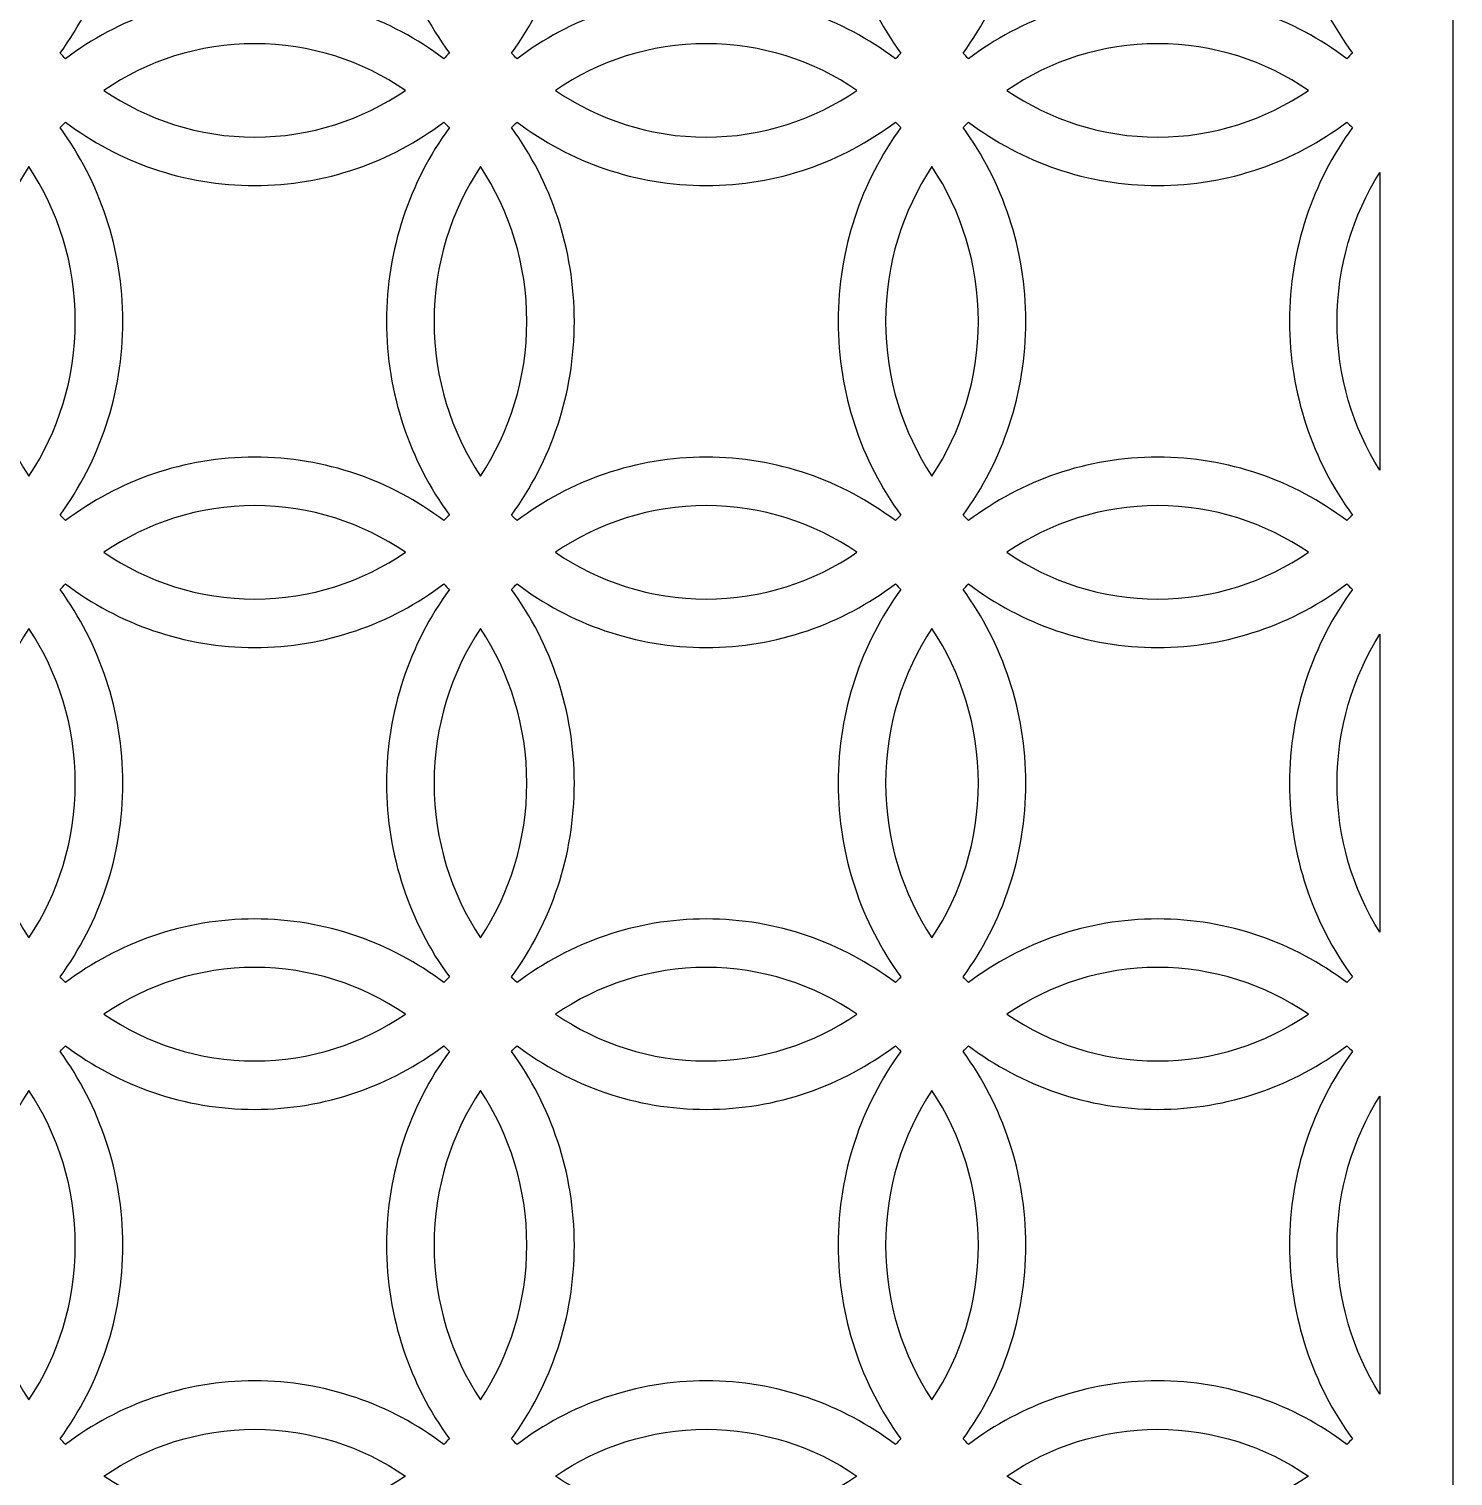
# Model space of a CAD drawing. Header units: centimetres. Extents: x -10 to -5.3, y -9 to -0.65.
# Drawn here: x -7.328 to -5.299, y -4.823 to -2.761 of the extents above; entities that cross this region are included whole.
import ezdxf

# ---------------------------------------------------------------- set-up
doc = ezdxf.new("R2010")
doc.units = ezdxf.units.CM
doc.header["$MEASUREMENT"] = 0
doc.layers.add('layer 1', color=7, linetype='Continuous')

msp = doc.modelspace()

# ---------------------------------------------------------------- linework, layer by layer
at = {"layer": 'layer 1', "color": 250}
for points, knots in [([(-9.99841, -0.64624), (-9.99841, -0.64624), (-5.2993, -0.64624), (-5.2993, -0.64624), (-5.2993, -0.64624), (-5.2993, -0.64624), (-5.2993, -9.00021), (-5.2993, -9.00021), (-5.2993, -9.00021), (-5.2993, -9.00021), (-9.99841, -9.00021), (-9.99841, -9.00021), (-9.99841, -9.00021), (-9.99841, -9.00021), (-9.99841, -0.64624), (-9.99841, -0.64624)], [0, 0, 0, 0, 0.2, 0.2, 0.2, 0.2, 0.4, 0.4, 0.4, 0.4, 0.6, 0.6, 0.6, 0.6, 1, 1, 1, 1]), ([(-7.0065, -2.71294), (-6.9058, -2.71294), (-6.81257, -2.74661), (-6.73702, -2.80346), (-6.73702, -2.80346), (-6.73439, -2.80085), (-6.73178, -2.79821), (-6.72921, -2.79553), (-6.72921, -2.79553), (-6.78537, -2.71827), (-6.81864, -2.62276), (-6.81864, -2.51956), (-6.81864, -2.51956), (-6.81864, -2.41636), (-6.78537, -2.32085), (-6.72922, -2.24359), (-6.72922, -2.24359), (-6.73178, -2.24091), (-6.73437, -2.23827), (-6.737, -2.23566), (-6.737, -2.23566), (-6.81255, -2.29251), (-6.90579, -2.32617), (-7.0065, -2.32617), (-7.0065, -2.32617), (-7.10721, -2.32617), (-7.20046, -2.29251), (-7.27601, -2.23566), (-7.27601, -2.23566), (-7.27864, -2.23827), (-7.28123, -2.24091), (-7.28379, -2.24358), (-7.28379, -2.24358), (-7.22764, -2.32084), (-7.19436, -2.41636), (-7.19436, -2.51956), (-7.19436, -2.51956), (-7.19436, -2.62276), (-7.22765, -2.71827), (-7.2838, -2.79553), (-7.2838, -2.79553), (-7.28123, -2.79821), (-7.27862, -2.80085), (-7.27599, -2.80346), (-7.27599, -2.80346), (-7.20044, -2.74661), (-7.10721, -2.71294), (-7.0065, -2.71294)], [0, 0, 0, 0, 0.0769231, 0.0769231, 0.0769231, 0.0769231, 0.1538462, 0.1538462, 0.1538462, 0.1538462, 0.2307692, 0.2307692, 0.2307692, 0.2307692, 0.3076923, 0.3076923, 0.3076923, 0.3076923, 0.3846154, 0.3846154, 0.3846154, 0.3846154, 0.4615385, 0.4615385, 0.4615385, 0.4615385, 0.5384615, 0.5384615, 0.5384615, 0.5384615, 0.6153846, 0.6153846, 0.6153846, 0.6153846, 0.6923077, 0.6923077, 0.6923077, 0.6923077, 0.7692308, 0.7692308, 0.7692308, 0.7692308, 0.8461538, 0.8461538, 0.8461538, 0.8461538, 1, 1, 1, 1]), ([(-6.36328, -2.71294), (-6.26257, -2.71294), (-6.16934, -2.74661), (-6.0938, -2.80346), (-6.0938, -2.80346), (-6.09116, -2.80085), (-6.08855, -2.79821), (-6.08599, -2.79553), (-6.08599, -2.79553), (-6.14214, -2.71827), (-6.17542, -2.62276), (-6.17542, -2.51956), (-6.17542, -2.51956), (-6.17542, -2.41636), (-6.14214, -2.32085), (-6.08599, -2.24359), (-6.08599, -2.24359), (-6.08855, -2.24091), (-6.09114, -2.23827), (-6.09378, -2.23566), (-6.09378, -2.23566), (-6.16932, -2.29251), (-6.26257, -2.32617), (-6.36328, -2.32617), (-6.36328, -2.32617), (-6.46399, -2.32617), (-6.55724, -2.29251), (-6.63278, -2.23566), (-6.63278, -2.23566), (-6.63541, -2.23827), (-6.63801, -2.24091), (-6.64057, -2.24358), (-6.64057, -2.24358), (-6.58442, -2.32084), (-6.55114, -2.41636), (-6.55114, -2.51956), (-6.55114, -2.51956), (-6.55114, -2.62276), (-6.58442, -2.71827), (-6.64057, -2.79553), (-6.64057, -2.79553), (-6.638, -2.79821), (-6.6354, -2.80085), (-6.63276, -2.80346), (-6.63276, -2.80346), (-6.55722, -2.74661), (-6.46398, -2.71294), (-6.36328, -2.71294)], [0, 0, 0, 0, 0.0769231, 0.0769231, 0.0769231, 0.0769231, 0.1538462, 0.1538462, 0.1538462, 0.1538462, 0.2307692, 0.2307692, 0.2307692, 0.2307692, 0.3076923, 0.3076923, 0.3076923, 0.3076923, 0.3846154, 0.3846154, 0.3846154, 0.3846154, 0.4615385, 0.4615385, 0.4615385, 0.4615385, 0.5384615, 0.5384615, 0.5384615, 0.5384615, 0.6153846, 0.6153846, 0.6153846, 0.6153846, 0.6923077, 0.6923077, 0.6923077, 0.6923077, 0.7692308, 0.7692308, 0.7692308, 0.7692308, 0.8461538, 0.8461538, 0.8461538, 0.8461538, 1, 1, 1, 1]), ([(-5.72005, -2.71294), (-5.61935, -2.71294), (-5.52611, -2.74661), (-5.45057, -2.80346), (-5.45057, -2.80346), (-5.44793, -2.80085), (-5.44533, -2.79821), (-5.44276, -2.79553), (-5.44276, -2.79553), (-5.49891, -2.71827), (-5.53219, -2.62276), (-5.53219, -2.51956), (-5.53219, -2.51956), (-5.53219, -2.41636), (-5.49891, -2.32085), (-5.44276, -2.24359), (-5.44276, -2.24359), (-5.44533, -2.24091), (-5.44792, -2.23827), (-5.45055, -2.23566), (-5.45055, -2.23566), (-5.5261, -2.29251), (-5.61934, -2.32617), (-5.72005, -2.32617), (-5.72005, -2.32617), (-5.82076, -2.32617), (-5.91401, -2.29251), (-5.98955, -2.23566), (-5.98955, -2.23566), (-5.99219, -2.23827), (-5.99478, -2.24091), (-5.99734, -2.24358), (-5.99734, -2.24358), (-5.94119, -2.32084), (-5.90791, -2.41636), (-5.90791, -2.51956), (-5.90791, -2.51956), (-5.90791, -2.62276), (-5.94119, -2.71827), (-5.99734, -2.79553), (-5.99734, -2.79553), (-5.99478, -2.79821), (-5.99217, -2.80085), (-5.98953, -2.80346), (-5.98953, -2.80346), (-5.91399, -2.74661), (-5.82076, -2.71294), (-5.72005, -2.71294)], [0, 0, 0, 0, 0.0769231, 0.0769231, 0.0769231, 0.0769231, 0.1538462, 0.1538462, 0.1538462, 0.1538462, 0.2307692, 0.2307692, 0.2307692, 0.2307692, 0.3076923, 0.3076923, 0.3076923, 0.3076923, 0.3846154, 0.3846154, 0.3846154, 0.3846154, 0.4615385, 0.4615385, 0.4615385, 0.4615385, 0.5384615, 0.5384615, 0.5384615, 0.5384615, 0.6153846, 0.6153846, 0.6153846, 0.6153846, 0.6923077, 0.6923077, 0.6923077, 0.6923077, 0.7692308, 0.7692308, 0.7692308, 0.7692308, 0.8461538, 0.8461538, 0.8461538, 0.8461538, 1, 1, 1, 1]), ([(-7.0065, -2.782), (-6.92716, -2.782), (-6.85326, -2.80654), (-6.79171, -2.84856), (-6.79171, -2.84856), (-6.85326, -2.89059), (-6.92716, -2.91514), (-7.0065, -2.91514), (-7.0065, -2.91514), (-7.08585, -2.91514), (-7.15975, -2.89059), (-7.2213, -2.84856), (-7.2213, -2.84856), (-7.15975, -2.80654), (-7.08585, -2.782), (-7.0065, -2.782)], [0, 0, 0, 0, 0.2, 0.2, 0.2, 0.2, 0.4, 0.4, 0.4, 0.4, 0.6, 0.6, 0.6, 0.6, 1, 1, 1, 1]), ([(-6.36328, -2.782), (-6.28394, -2.782), (-6.21004, -2.80654), (-6.14849, -2.84856), (-6.14849, -2.84856), (-6.21004, -2.89059), (-6.28393, -2.91514), (-6.36328, -2.91514), (-6.36328, -2.91514), (-6.44262, -2.91514), (-6.51652, -2.89059), (-6.57807, -2.84856), (-6.57807, -2.84856), (-6.51652, -2.80654), (-6.44262, -2.782), (-6.36328, -2.782)], [0, 0, 0, 0, 0.2, 0.2, 0.2, 0.2, 0.4, 0.4, 0.4, 0.4, 0.6, 0.6, 0.6, 0.6, 1, 1, 1, 1]), ([(-5.72005, -2.782), (-5.64071, -2.782), (-5.56681, -2.80654), (-5.50526, -2.84856), (-5.50526, -2.84856), (-5.56681, -2.89059), (-5.64071, -2.91514), (-5.72005, -2.91514), (-5.72005, -2.91514), (-5.7994, -2.91514), (-5.8733, -2.89059), (-5.93485, -2.84856), (-5.93485, -2.84856), (-5.87329, -2.80654), (-5.7994, -2.782), (-5.72005, -2.782)], [0, 0, 0, 0, 0.2, 0.2, 0.2, 0.2, 0.4, 0.4, 0.4, 0.4, 0.6, 0.6, 0.6, 0.6, 1, 1, 1, 1]), ([(-7.0065, -3.37096), (-6.9058, -3.37096), (-6.81257, -3.40463), (-6.73702, -3.46148), (-6.73702, -3.46148), (-6.73439, -3.45887), (-6.73178, -3.45623), (-6.72921, -3.45355), (-6.72921, -3.45355), (-6.78537, -3.37629), (-6.81864, -3.28078), (-6.81864, -3.17758), (-6.81864, -3.17758), (-6.81864, -3.07438), (-6.78537, -2.97886), (-6.72922, -2.90161), (-6.72922, -2.90161), (-6.73178, -2.89893), (-6.73437, -2.89628), (-6.737, -2.89368), (-6.737, -2.89368), (-6.81255, -2.95053), (-6.90579, -2.98419), (-7.0065, -2.98419), (-7.0065, -2.98419), (-7.10721, -2.98419), (-7.20046, -2.95053), (-7.27601, -2.89368), (-7.27601, -2.89368), (-7.27864, -2.89628), (-7.28123, -2.89893), (-7.28379, -2.9016), (-7.28379, -2.9016), (-7.22764, -2.97886), (-7.19436, -3.07438), (-7.19436, -3.17758), (-7.19436, -3.17758), (-7.19436, -3.28078), (-7.22765, -3.37629), (-7.2838, -3.45355), (-7.2838, -3.45355), (-7.28123, -3.45623), (-7.27862, -3.45887), (-7.27599, -3.46148), (-7.27599, -3.46148), (-7.20044, -3.40463), (-7.10721, -3.37096), (-7.0065, -3.37096)], [0, 0, 0, 0, 0.0769231, 0.0769231, 0.0769231, 0.0769231, 0.1538462, 0.1538462, 0.1538462, 0.1538462, 0.2307692, 0.2307692, 0.2307692, 0.2307692, 0.3076923, 0.3076923, 0.3076923, 0.3076923, 0.3846154, 0.3846154, 0.3846154, 0.3846154, 0.4615385, 0.4615385, 0.4615385, 0.4615385, 0.5384615, 0.5384615, 0.5384615, 0.5384615, 0.6153846, 0.6153846, 0.6153846, 0.6153846, 0.6923077, 0.6923077, 0.6923077, 0.6923077, 0.7692308, 0.7692308, 0.7692308, 0.7692308, 0.8461538, 0.8461538, 0.8461538, 0.8461538, 1, 1, 1, 1]), ([(-6.36328, -3.37096), (-6.26257, -3.37096), (-6.16934, -3.40463), (-6.0938, -3.46148), (-6.0938, -3.46148), (-6.09116, -3.45887), (-6.08855, -3.45623), (-6.08599, -3.45355), (-6.08599, -3.45355), (-6.14214, -3.37629), (-6.17542, -3.28078), (-6.17542, -3.17758), (-6.17542, -3.17758), (-6.17542, -3.07438), (-6.14214, -2.97886), (-6.08599, -2.90161), (-6.08599, -2.90161), (-6.08855, -2.89893), (-6.09114, -2.89628), (-6.09378, -2.89368), (-6.09378, -2.89368), (-6.16932, -2.95053), (-6.26257, -2.98419), (-6.36328, -2.98419), (-6.36328, -2.98419), (-6.46399, -2.98419), (-6.55724, -2.95053), (-6.63278, -2.89368), (-6.63278, -2.89368), (-6.63541, -2.89628), (-6.63801, -2.89893), (-6.64057, -2.9016), (-6.64057, -2.9016), (-6.58441, -2.97886), (-6.55114, -3.07438), (-6.55114, -3.17758), (-6.55114, -3.17758), (-6.55114, -3.28078), (-6.58442, -3.37629), (-6.64057, -3.45355), (-6.64057, -3.45355), (-6.638, -3.45623), (-6.6354, -3.45887), (-6.63276, -3.46148), (-6.63276, -3.46148), (-6.55722, -3.40463), (-6.46398, -3.37096), (-6.36328, -3.37096)], [0, 0, 0, 0, 0.0769231, 0.0769231, 0.0769231, 0.0769231, 0.1538462, 0.1538462, 0.1538462, 0.1538462, 0.2307692, 0.2307692, 0.2307692, 0.2307692, 0.3076923, 0.3076923, 0.3076923, 0.3076923, 0.3846154, 0.3846154, 0.3846154, 0.3846154, 0.4615385, 0.4615385, 0.4615385, 0.4615385, 0.5384615, 0.5384615, 0.5384615, 0.5384615, 0.6153846, 0.6153846, 0.6153846, 0.6153846, 0.6923077, 0.6923077, 0.6923077, 0.6923077, 0.7692308, 0.7692308, 0.7692308, 0.7692308, 0.8461538, 0.8461538, 0.8461538, 0.8461538, 1, 1, 1, 1]), ([(-5.72005, -3.37096), (-5.61935, -3.37096), (-5.52611, -3.40463), (-5.45057, -3.46148), (-5.45057, -3.46148), (-5.44793, -3.45887), (-5.44533, -3.45623), (-5.44276, -3.45355), (-5.44276, -3.45355), (-5.49891, -3.37629), (-5.53219, -3.28078), (-5.53219, -3.17758), (-5.53219, -3.17758), (-5.53219, -3.07438), (-5.49891, -2.97886), (-5.44276, -2.90161), (-5.44276, -2.90161), (-5.44533, -2.89893), (-5.44792, -2.89628), (-5.45055, -2.89368), (-5.45055, -2.89368), (-5.5261, -2.95053), (-5.61934, -2.98419), (-5.72005, -2.98419), (-5.72005, -2.98419), (-5.82076, -2.98419), (-5.91401, -2.95053), (-5.98955, -2.89368), (-5.98955, -2.89368), (-5.99219, -2.89628), (-5.99478, -2.89893), (-5.99734, -2.9016), (-5.99734, -2.9016), (-5.94119, -2.97886), (-5.90791, -3.07438), (-5.90791, -3.17758), (-5.90791, -3.17758), (-5.90791, -3.28078), (-5.94119, -3.37629), (-5.99734, -3.45355), (-5.99734, -3.45355), (-5.99478, -3.45623), (-5.99217, -3.45887), (-5.98953, -3.46148), (-5.98953, -3.46148), (-5.91399, -3.40463), (-5.82076, -3.37096), (-5.72005, -3.37096)], [0, 0, 0, 0, 0.0769231, 0.0769231, 0.0769231, 0.0769231, 0.1538462, 0.1538462, 0.1538462, 0.1538462, 0.2307692, 0.2307692, 0.2307692, 0.2307692, 0.3076923, 0.3076923, 0.3076923, 0.3076923, 0.3846154, 0.3846154, 0.3846154, 0.3846154, 0.4615385, 0.4615385, 0.4615385, 0.4615385, 0.5384615, 0.5384615, 0.5384615, 0.5384615, 0.6153846, 0.6153846, 0.6153846, 0.6153846, 0.6923077, 0.6923077, 0.6923077, 0.6923077, 0.7692308, 0.7692308, 0.7692308, 0.7692308, 0.8461538, 0.8461538, 0.8461538, 0.8461538, 1, 1, 1, 1]), ([(-7.32812, -3.39804), (-7.36982, -3.33498), (-7.39419, -3.25909), (-7.39419, -3.17758), (-7.39419, -3.17758), (-7.39419, -3.09607), (-7.36982, -3.02019), (-7.32813, -2.95713), (-7.32813, -2.95713), (-7.28643, -3.02019), (-7.26204, -3.09607), (-7.26204, -3.17758), (-7.26204, -3.17758), (-7.26204, -3.25909), (-7.28642, -3.33498), (-7.32812, -3.39804)], [0, 0, 0, 0, 0.2, 0.2, 0.2, 0.2, 0.4, 0.4, 0.4, 0.4, 0.6, 0.6, 0.6, 0.6, 1, 1, 1, 1]), ([(-6.68489, -3.39804), (-6.72659, -3.33498), (-6.75097, -3.25909), (-6.75097, -3.17758), (-6.75097, -3.17758), (-6.75097, -3.09607), (-6.7266, -3.02018), (-6.6849, -2.95713), (-6.6849, -2.95713), (-6.6432, -3.02019), (-6.61881, -3.09607), (-6.61881, -3.17758), (-6.61881, -3.17758), (-6.61881, -3.25909), (-6.64319, -3.33498), (-6.68489, -3.39804)], [0, 0, 0, 0, 0.2, 0.2, 0.2, 0.2, 0.4, 0.4, 0.4, 0.4, 0.6, 0.6, 0.6, 0.6, 1, 1, 1, 1]), ([(-6.04167, -3.39804), (-6.08337, -3.33498), (-6.10774, -3.25909), (-6.10774, -3.17758), (-6.10774, -3.17758), (-6.10774, -3.09607), (-6.08337, -3.02018), (-6.04167, -2.95713), (-6.04167, -2.95713), (-5.99997, -3.02019), (-5.97559, -3.09607), (-5.97559, -3.17758), (-5.97559, -3.17758), (-5.97559, -3.25909), (-5.99996, -3.33498), (-6.04167, -3.39804)], [0, 0, 0, 0, 0.2, 0.2, 0.2, 0.2, 0.4, 0.4, 0.4, 0.4, 0.6, 0.6, 0.6, 0.6, 1, 1, 1, 1]), ([(-5.40373, -2.96533), (-5.44219, -3.02672), (-5.46452, -3.09957), (-5.46452, -3.17758), (-5.46452, -3.17758), (-5.46452, -3.25558), (-5.44219, -3.32843), (-5.40373, -3.38982), (-5.40373, -3.38982), (-5.40373, -3.38982), (-5.40373, -2.96533), (-5.40373, -2.96533)], [0, 0, 0, 0, 0.25, 0.25, 0.25, 0.25, 0.5, 0.5, 0.5, 0.5, 1, 1, 1, 1]), ([(-7.0065, -3.44002), (-6.92716, -3.44002), (-6.85326, -3.46456), (-6.79171, -3.50658), (-6.79171, -3.50658), (-6.85326, -3.54861), (-6.92716, -3.57316), (-7.0065, -3.57316), (-7.0065, -3.57316), (-7.08585, -3.57316), (-7.15975, -3.54861), (-7.2213, -3.50658), (-7.2213, -3.50658), (-7.15975, -3.46456), (-7.08585, -3.44002), (-7.0065, -3.44002)], [0, 0, 0, 0, 0.2, 0.2, 0.2, 0.2, 0.4, 0.4, 0.4, 0.4, 0.6, 0.6, 0.6, 0.6, 1, 1, 1, 1]), ([(-6.36328, -3.44002), (-6.28394, -3.44002), (-6.21004, -3.46456), (-6.14849, -3.50658), (-6.14849, -3.50658), (-6.21004, -3.54861), (-6.28393, -3.57316), (-6.36328, -3.57316), (-6.36328, -3.57316), (-6.44262, -3.57316), (-6.51652, -3.54861), (-6.57807, -3.50658), (-6.57807, -3.50658), (-6.51652, -3.46456), (-6.44262, -3.44002), (-6.36328, -3.44002)], [0, 0, 0, 0, 0.2, 0.2, 0.2, 0.2, 0.4, 0.4, 0.4, 0.4, 0.6, 0.6, 0.6, 0.6, 1, 1, 1, 1]), ([(-5.72005, -3.44002), (-5.64071, -3.44002), (-5.56681, -3.46456), (-5.50526, -3.50658), (-5.50526, -3.50658), (-5.56681, -3.54861), (-5.64071, -3.57316), (-5.72005, -3.57316), (-5.72005, -3.57316), (-5.7994, -3.57316), (-5.8733, -3.54861), (-5.93485, -3.50658), (-5.93485, -3.50658), (-5.87329, -3.46456), (-5.7994, -3.44002), (-5.72005, -3.44002)], [0, 0, 0, 0, 0.2, 0.2, 0.2, 0.2, 0.4, 0.4, 0.4, 0.4, 0.6, 0.6, 0.6, 0.6, 1, 1, 1, 1]), ([(-7.0065, -4.02898), (-6.9058, -4.02898), (-6.81257, -4.06265), (-6.73702, -4.1195), (-6.73702, -4.1195), (-6.73439, -4.11689), (-6.73178, -4.11425), (-6.72921, -4.11157), (-6.72921, -4.11157), (-6.78537, -4.03431), (-6.81864, -3.9388), (-6.81864, -3.8356), (-6.81864, -3.8356), (-6.81864, -3.7324), (-6.78537, -3.63688), (-6.72922, -3.55963), (-6.72922, -3.55963), (-6.73178, -3.55695), (-6.73437, -3.5543), (-6.737, -3.5517), (-6.737, -3.5517), (-6.81255, -3.60855), (-6.90579, -3.64221), (-7.0065, -3.64221), (-7.0065, -3.64221), (-7.10721, -3.64221), (-7.20046, -3.60855), (-7.27601, -3.5517), (-7.27601, -3.5517), (-7.27864, -3.5543), (-7.28123, -3.55695), (-7.28379, -3.55962), (-7.28379, -3.55962), (-7.22764, -3.63688), (-7.19436, -3.7324), (-7.19436, -3.8356), (-7.19436, -3.8356), (-7.19436, -3.9388), (-7.22765, -4.03431), (-7.2838, -4.11157), (-7.2838, -4.11157), (-7.28123, -4.11425), (-7.27862, -4.11689), (-7.27599, -4.1195), (-7.27599, -4.1195), (-7.20044, -4.06265), (-7.10721, -4.02898), (-7.0065, -4.02898)], [0, 0, 0, 0, 0.0769231, 0.0769231, 0.0769231, 0.0769231, 0.1538462, 0.1538462, 0.1538462, 0.1538462, 0.2307692, 0.2307692, 0.2307692, 0.2307692, 0.3076923, 0.3076923, 0.3076923, 0.3076923, 0.3846154, 0.3846154, 0.3846154, 0.3846154, 0.4615385, 0.4615385, 0.4615385, 0.4615385, 0.5384615, 0.5384615, 0.5384615, 0.5384615, 0.6153846, 0.6153846, 0.6153846, 0.6153846, 0.6923077, 0.6923077, 0.6923077, 0.6923077, 0.7692308, 0.7692308, 0.7692308, 0.7692308, 0.8461538, 0.8461538, 0.8461538, 0.8461538, 1, 1, 1, 1]), ([(-6.36328, -4.02898), (-6.26257, -4.02898), (-6.16934, -4.06265), (-6.0938, -4.1195), (-6.0938, -4.1195), (-6.09116, -4.11689), (-6.08855, -4.11425), (-6.08599, -4.11157), (-6.08599, -4.11157), (-6.14214, -4.03431), (-6.17542, -3.9388), (-6.17542, -3.8356), (-6.17542, -3.8356), (-6.17542, -3.7324), (-6.14214, -3.63688), (-6.08599, -3.55963), (-6.08599, -3.55963), (-6.08855, -3.55695), (-6.09114, -3.5543), (-6.09378, -3.5517), (-6.09378, -3.5517), (-6.16932, -3.60855), (-6.26257, -3.64221), (-6.36328, -3.64221), (-6.36328, -3.64221), (-6.46399, -3.64221), (-6.55724, -3.60855), (-6.63278, -3.5517), (-6.63278, -3.5517), (-6.63541, -3.5543), (-6.63801, -3.55695), (-6.64057, -3.55962), (-6.64057, -3.55962), (-6.58441, -3.63688), (-6.55114, -3.7324), (-6.55114, -3.8356), (-6.55114, -3.8356), (-6.55114, -3.9388), (-6.58442, -4.03431), (-6.64057, -4.11157), (-6.64057, -4.11157), (-6.638, -4.11425), (-6.6354, -4.11689), (-6.63276, -4.1195), (-6.63276, -4.1195), (-6.55722, -4.06265), (-6.46398, -4.02898), (-6.36328, -4.02898)], [0, 0, 0, 0, 0.0769231, 0.0769231, 0.0769231, 0.0769231, 0.1538462, 0.1538462, 0.1538462, 0.1538462, 0.2307692, 0.2307692, 0.2307692, 0.2307692, 0.3076923, 0.3076923, 0.3076923, 0.3076923, 0.3846154, 0.3846154, 0.3846154, 0.3846154, 0.4615385, 0.4615385, 0.4615385, 0.4615385, 0.5384615, 0.5384615, 0.5384615, 0.5384615, 0.6153846, 0.6153846, 0.6153846, 0.6153846, 0.6923077, 0.6923077, 0.6923077, 0.6923077, 0.7692308, 0.7692308, 0.7692308, 0.7692308, 0.8461538, 0.8461538, 0.8461538, 0.8461538, 1, 1, 1, 1]), ([(-5.72005, -4.02898), (-5.61935, -4.02898), (-5.52611, -4.06265), (-5.45057, -4.1195), (-5.45057, -4.1195), (-5.44793, -4.11689), (-5.44533, -4.11425), (-5.44276, -4.11157), (-5.44276, -4.11157), (-5.49891, -4.03431), (-5.53219, -3.9388), (-5.53219, -3.8356), (-5.53219, -3.8356), (-5.53219, -3.7324), (-5.49891, -3.63688), (-5.44276, -3.55963), (-5.44276, -3.55963), (-5.44533, -3.55695), (-5.44792, -3.5543), (-5.45055, -3.5517), (-5.45055, -3.5517), (-5.5261, -3.60855), (-5.61934, -3.64221), (-5.72005, -3.64221), (-5.72005, -3.64221), (-5.82076, -3.64221), (-5.91401, -3.60855), (-5.98955, -3.5517), (-5.98955, -3.5517), (-5.99219, -3.5543), (-5.99478, -3.55695), (-5.99734, -3.55962), (-5.99734, -3.55962), (-5.94119, -3.63688), (-5.90791, -3.7324), (-5.90791, -3.8356), (-5.90791, -3.8356), (-5.90791, -3.9388), (-5.94119, -4.03431), (-5.99734, -4.11157), (-5.99734, -4.11157), (-5.99478, -4.11425), (-5.99217, -4.11689), (-5.98953, -4.1195), (-5.98953, -4.1195), (-5.91399, -4.06265), (-5.82076, -4.02898), (-5.72005, -4.02898)], [0, 0, 0, 0, 0.0769231, 0.0769231, 0.0769231, 0.0769231, 0.1538462, 0.1538462, 0.1538462, 0.1538462, 0.2307692, 0.2307692, 0.2307692, 0.2307692, 0.3076923, 0.3076923, 0.3076923, 0.3076923, 0.3846154, 0.3846154, 0.3846154, 0.3846154, 0.4615385, 0.4615385, 0.4615385, 0.4615385, 0.5384615, 0.5384615, 0.5384615, 0.5384615, 0.6153846, 0.6153846, 0.6153846, 0.6153846, 0.6923077, 0.6923077, 0.6923077, 0.6923077, 0.7692308, 0.7692308, 0.7692308, 0.7692308, 0.8461538, 0.8461538, 0.8461538, 0.8461538, 1, 1, 1, 1]), ([(-7.32812, -4.05606), (-7.36982, -3.993), (-7.39419, -3.91711), (-7.39419, -3.8356), (-7.39419, -3.8356), (-7.39419, -3.75409), (-7.36982, -3.6782), (-7.32813, -3.61515), (-7.32813, -3.61515), (-7.28643, -3.67821), (-7.26204, -3.75409), (-7.26204, -3.8356), (-7.26204, -3.8356), (-7.26204, -3.91711), (-7.28642, -3.993), (-7.32812, -4.05606)], [0, 0, 0, 0, 0.2, 0.2, 0.2, 0.2, 0.4, 0.4, 0.4, 0.4, 0.6, 0.6, 0.6, 0.6, 1, 1, 1, 1]), ([(-6.68489, -4.05606), (-6.72659, -3.993), (-6.75097, -3.91711), (-6.75097, -3.8356), (-6.75097, -3.8356), (-6.75097, -3.75409), (-6.7266, -3.6782), (-6.6849, -3.61515), (-6.6849, -3.61515), (-6.6432, -3.67821), (-6.61881, -3.75409), (-6.61881, -3.8356), (-6.61881, -3.8356), (-6.61881, -3.91711), (-6.64319, -3.993), (-6.68489, -4.05606)], [0, 0, 0, 0, 0.2, 0.2, 0.2, 0.2, 0.4, 0.4, 0.4, 0.4, 0.6, 0.6, 0.6, 0.6, 1, 1, 1, 1]), ([(-6.04167, -4.05606), (-6.08337, -3.993), (-6.10774, -3.91711), (-6.10774, -3.8356), (-6.10774, -3.8356), (-6.10774, -3.75409), (-6.08337, -3.6782), (-6.04167, -3.61515), (-6.04167, -3.61515), (-5.99997, -3.67821), (-5.97559, -3.75409), (-5.97559, -3.8356), (-5.97559, -3.8356), (-5.97559, -3.91711), (-5.99996, -3.993), (-6.04167, -4.05606)], [0, 0, 0, 0, 0.2, 0.2, 0.2, 0.2, 0.4, 0.4, 0.4, 0.4, 0.6, 0.6, 0.6, 0.6, 1, 1, 1, 1]), ([(-5.40373, -3.62335), (-5.44219, -3.68474), (-5.46452, -3.75759), (-5.46452, -3.8356), (-5.46452, -3.8356), (-5.46452, -3.9136), (-5.44219, -3.98645), (-5.40373, -4.04784), (-5.40373, -4.04784), (-5.40373, -4.04784), (-5.40373, -3.62335), (-5.40373, -3.62335)], [0, 0, 0, 0, 0.25, 0.25, 0.25, 0.25, 0.5, 0.5, 0.5, 0.5, 1, 1, 1, 1]), ([(-7.0065, -4.09804), (-6.92716, -4.09804), (-6.85326, -4.12258), (-6.79171, -4.1646), (-6.79171, -4.1646), (-6.85326, -4.20662), (-6.92716, -4.23118), (-7.0065, -4.23118), (-7.0065, -4.23118), (-7.08585, -4.23118), (-7.15975, -4.20663), (-7.2213, -4.1646), (-7.2213, -4.1646), (-7.15975, -4.12258), (-7.08585, -4.09804), (-7.0065, -4.09804)], [0, 0, 0, 0, 0.2, 0.2, 0.2, 0.2, 0.4, 0.4, 0.4, 0.4, 0.6, 0.6, 0.6, 0.6, 1, 1, 1, 1]), ([(-6.36328, -4.09804), (-6.28394, -4.09804), (-6.21004, -4.12258), (-6.14849, -4.1646), (-6.14849, -4.1646), (-6.21004, -4.20662), (-6.28393, -4.23118), (-6.36328, -4.23118), (-6.36328, -4.23118), (-6.44262, -4.23118), (-6.51652, -4.20663), (-6.57807, -4.1646), (-6.57807, -4.1646), (-6.51652, -4.12258), (-6.44262, -4.09804), (-6.36328, -4.09804)], [0, 0, 0, 0, 0.2, 0.2, 0.2, 0.2, 0.4, 0.4, 0.4, 0.4, 0.6, 0.6, 0.6, 0.6, 1, 1, 1, 1]), ([(-5.72005, -4.09804), (-5.64071, -4.09804), (-5.56681, -4.12258), (-5.50526, -4.1646), (-5.50526, -4.1646), (-5.56681, -4.20663), (-5.64071, -4.23118), (-5.72005, -4.23118), (-5.72005, -4.23118), (-5.7994, -4.23118), (-5.8733, -4.20663), (-5.93485, -4.1646), (-5.93485, -4.1646), (-5.8733, -4.12258), (-5.7994, -4.09804), (-5.72005, -4.09804)], [0, 0, 0, 0, 0.2, 0.2, 0.2, 0.2, 0.4, 0.4, 0.4, 0.4, 0.6, 0.6, 0.6, 0.6, 1, 1, 1, 1]), ([(-7.276, -4.77751), (-7.20046, -4.72066), (-7.10721, -4.687), (-7.0065, -4.687), (-7.0065, -4.687), (-6.9058, -4.687), (-6.81256, -4.72066), (-6.73701, -4.77751), (-6.73701, -4.77751), (-6.73438, -4.7749), (-6.73177, -4.77227), (-6.72921, -4.76959), (-6.72921, -4.76959), (-6.78537, -4.69233), (-6.81864, -4.59682), (-6.81864, -4.49362), (-6.81864, -4.49362), (-6.81864, -4.39042), (-6.78537, -4.2949), (-6.72922, -4.21765), (-6.72922, -4.21765), (-6.73178, -4.21497), (-6.73437, -4.21232), (-6.737, -4.20972), (-6.737, -4.20972), (-6.81255, -4.26657), (-6.90579, -4.30023), (-7.0065, -4.30023), (-7.0065, -4.30023), (-7.10721, -4.30023), (-7.20046, -4.26657), (-7.27601, -4.20972), (-7.27601, -4.20972), (-7.27864, -4.21232), (-7.28123, -4.21497), (-7.28379, -4.21764), (-7.28379, -4.21764), (-7.22764, -4.2949), (-7.19436, -4.39042), (-7.19436, -4.49362), (-7.19436, -4.49362), (-7.19436, -4.59682), (-7.22765, -4.69233), (-7.2838, -4.76959), (-7.2838, -4.76959), (-7.28123, -4.77227), (-7.27863, -4.7749), (-7.276, -4.77751)], [0, 0, 0, 0, 0.0769231, 0.0769231, 0.0769231, 0.0769231, 0.1538462, 0.1538462, 0.1538462, 0.1538462, 0.2307692, 0.2307692, 0.2307692, 0.2307692, 0.3076923, 0.3076923, 0.3076923, 0.3076923, 0.3846154, 0.3846154, 0.3846154, 0.3846154, 0.4615385, 0.4615385, 0.4615385, 0.4615385, 0.5384615, 0.5384615, 0.5384615, 0.5384615, 0.6153846, 0.6153846, 0.6153846, 0.6153846, 0.6923077, 0.6923077, 0.6923077, 0.6923077, 0.7692308, 0.7692308, 0.7692308, 0.7692308, 0.8461538, 0.8461538, 0.8461538, 0.8461538, 1, 1, 1, 1]), ([(-6.63277, -4.77751), (-6.55723, -4.72066), (-6.46398, -4.687), (-6.36328, -4.687), (-6.36328, -4.687), (-6.26257, -4.687), (-6.16933, -4.72066), (-6.09379, -4.77751), (-6.09379, -4.77751), (-6.09115, -4.7749), (-6.08855, -4.77227), (-6.08599, -4.76959), (-6.08599, -4.76959), (-6.14214, -4.69233), (-6.17542, -4.59682), (-6.17542, -4.49362), (-6.17542, -4.49362), (-6.17542, -4.39042), (-6.14214, -4.2949), (-6.08599, -4.21765), (-6.08599, -4.21765), (-6.08855, -4.21497), (-6.09114, -4.21232), (-6.09378, -4.20972), (-6.09378, -4.20972), (-6.16932, -4.26657), (-6.26257, -4.30023), (-6.36328, -4.30023), (-6.36328, -4.30023), (-6.46399, -4.30023), (-6.55724, -4.26657), (-6.63278, -4.20972), (-6.63278, -4.20972), (-6.63541, -4.21232), (-6.63801, -4.21497), (-6.64057, -4.21764), (-6.64057, -4.21764), (-6.58441, -4.2949), (-6.55114, -4.39042), (-6.55114, -4.49362), (-6.55114, -4.49362), (-6.55114, -4.59682), (-6.58442, -4.69233), (-6.64057, -4.76959), (-6.64057, -4.76959), (-6.63801, -4.77227), (-6.63541, -4.7749), (-6.63277, -4.77751)], [0, 0, 0, 0, 0.0769231, 0.0769231, 0.0769231, 0.0769231, 0.1538462, 0.1538462, 0.1538462, 0.1538462, 0.2307692, 0.2307692, 0.2307692, 0.2307692, 0.3076923, 0.3076923, 0.3076923, 0.3076923, 0.3846154, 0.3846154, 0.3846154, 0.3846154, 0.4615385, 0.4615385, 0.4615385, 0.4615385, 0.5384615, 0.5384615, 0.5384615, 0.5384615, 0.6153846, 0.6153846, 0.6153846, 0.6153846, 0.6923077, 0.6923077, 0.6923077, 0.6923077, 0.7692308, 0.7692308, 0.7692308, 0.7692308, 0.8461538, 0.8461538, 0.8461538, 0.8461538, 1, 1, 1, 1]), ([(-5.98955, -4.77751), (-5.914, -4.72066), (-5.82076, -4.687), (-5.72005, -4.687), (-5.72005, -4.687), (-5.61935, -4.687), (-5.5261, -4.72066), (-5.45056, -4.77751), (-5.45056, -4.77751), (-5.44793, -4.7749), (-5.44532, -4.77227), (-5.44276, -4.76959), (-5.44276, -4.76959), (-5.49891, -4.69233), (-5.53219, -4.59682), (-5.53219, -4.49362), (-5.53219, -4.49362), (-5.53219, -4.39042), (-5.49891, -4.2949), (-5.44276, -4.21765), (-5.44276, -4.21765), (-5.44533, -4.21497), (-5.44792, -4.21232), (-5.45055, -4.20972), (-5.45055, -4.20972), (-5.5261, -4.26657), (-5.61934, -4.30023), (-5.72005, -4.30023), (-5.72005, -4.30023), (-5.82076, -4.30023), (-5.91401, -4.26657), (-5.98955, -4.20972), (-5.98955, -4.20972), (-5.99219, -4.21232), (-5.99478, -4.21497), (-5.99734, -4.21764), (-5.99734, -4.21764), (-5.94119, -4.2949), (-5.90791, -4.39042), (-5.90791, -4.49362), (-5.90791, -4.49362), (-5.90791, -4.59682), (-5.94119, -4.69233), (-5.99734, -4.76959), (-5.99734, -4.76959), (-5.99478, -4.77227), (-5.99218, -4.7749), (-5.98955, -4.77751)], [0, 0, 0, 0, 0.0769231, 0.0769231, 0.0769231, 0.0769231, 0.1538462, 0.1538462, 0.1538462, 0.1538462, 0.2307692, 0.2307692, 0.2307692, 0.2307692, 0.3076923, 0.3076923, 0.3076923, 0.3076923, 0.3846154, 0.3846154, 0.3846154, 0.3846154, 0.4615385, 0.4615385, 0.4615385, 0.4615385, 0.5384615, 0.5384615, 0.5384615, 0.5384615, 0.6153846, 0.6153846, 0.6153846, 0.6153846, 0.6923077, 0.6923077, 0.6923077, 0.6923077, 0.7692308, 0.7692308, 0.7692308, 0.7692308, 0.8461538, 0.8461538, 0.8461538, 0.8461538, 1, 1, 1, 1]), ([(-7.32812, -4.71408), (-7.36982, -4.65102), (-7.39419, -4.57513), (-7.39419, -4.49362), (-7.39419, -4.49362), (-7.39419, -4.41211), (-7.36982, -4.33622), (-7.32813, -4.27317), (-7.32813, -4.27317), (-7.28643, -4.33622), (-7.26204, -4.41211), (-7.26204, -4.49362), (-7.26204, -4.49362), (-7.26204, -4.57513), (-7.28642, -4.65102), (-7.32812, -4.71408)], [0, 0, 0, 0, 0.2, 0.2, 0.2, 0.2, 0.4, 0.4, 0.4, 0.4, 0.6, 0.6, 0.6, 0.6, 1, 1, 1, 1]), ([(-6.68489, -4.71408), (-6.72659, -4.65102), (-6.75097, -4.57513), (-6.75097, -4.49362), (-6.75097, -4.49362), (-6.75097, -4.41211), (-6.7266, -4.33622), (-6.6849, -4.27317), (-6.6849, -4.27317), (-6.6432, -4.33622), (-6.61881, -4.41211), (-6.61881, -4.49362), (-6.61881, -4.49362), (-6.61881, -4.57513), (-6.64319, -4.65102), (-6.68489, -4.71408)], [0, 0, 0, 0, 0.2, 0.2, 0.2, 0.2, 0.4, 0.4, 0.4, 0.4, 0.6, 0.6, 0.6, 0.6, 1, 1, 1, 1]), ([(-6.04167, -4.71408), (-6.08337, -4.65102), (-6.10774, -4.57513), (-6.10774, -4.49362), (-6.10774, -4.49362), (-6.10774, -4.41211), (-6.08337, -4.33622), (-6.04167, -4.27317), (-6.04167, -4.27317), (-5.99997, -4.33622), (-5.97559, -4.41211), (-5.97559, -4.49362), (-5.97559, -4.49362), (-5.97559, -4.57513), (-5.99996, -4.65102), (-6.04167, -4.71408)], [0, 0, 0, 0, 0.2, 0.2, 0.2, 0.2, 0.4, 0.4, 0.4, 0.4, 0.6, 0.6, 0.6, 0.6, 1, 1, 1, 1]), ([(-5.40373, -4.28137), (-5.44219, -4.34276), (-5.46452, -4.41561), (-5.46452, -4.49362), (-5.46452, -4.49362), (-5.46452, -4.57162), (-5.44219, -4.64447), (-5.40373, -4.70586), (-5.40373, -4.70586), (-5.40373, -4.70586), (-5.40373, -4.28137), (-5.40373, -4.28137)], [0, 0, 0, 0, 0.25, 0.25, 0.25, 0.25, 0.5, 0.5, 0.5, 0.5, 1, 1, 1, 1]), ([(-7.22129, -4.82263), (-7.15974, -4.86465), (-7.08585, -4.8892), (-7.0065, -4.8892), (-7.0065, -4.8892), (-6.92716, -4.8892), (-6.85327, -4.86465), (-6.79172, -4.82263), (-6.79172, -4.82263), (-6.85327, -4.7806), (-6.92716, -4.75606), (-7.0065, -4.75606), (-7.0065, -4.75606), (-7.08585, -4.75606), (-7.15974, -4.7806), (-7.22129, -4.82263)], [0, 0, 0, 0, 0.2, 0.2, 0.2, 0.2, 0.4, 0.4, 0.4, 0.4, 0.6, 0.6, 0.6, 0.6, 1, 1, 1, 1]), ([(-6.57807, -4.82263), (-6.51652, -4.86465), (-6.44262, -4.8892), (-6.36328, -4.8892), (-6.36328, -4.8892), (-6.28393, -4.8892), (-6.21004, -4.86465), (-6.14849, -4.82263), (-6.14849, -4.82263), (-6.21004, -4.7806), (-6.28393, -4.75606), (-6.36328, -4.75606), (-6.36328, -4.75606), (-6.44262, -4.75606), (-6.51652, -4.7806), (-6.57807, -4.82263)], [0, 0, 0, 0, 0.2, 0.2, 0.2, 0.2, 0.4, 0.4, 0.4, 0.4, 0.6, 0.6, 0.6, 0.6, 1, 1, 1, 1]), ([(-5.93484, -4.82263), (-5.87329, -4.86465), (-5.7994, -4.8892), (-5.72005, -4.8892), (-5.72005, -4.8892), (-5.64071, -4.8892), (-5.56681, -4.86465), (-5.50527, -4.82263), (-5.50527, -4.82263), (-5.56681, -4.7806), (-5.64071, -4.75606), (-5.72005, -4.75606), (-5.72005, -4.75606), (-5.7994, -4.75606), (-5.87329, -4.7806), (-5.93484, -4.82263)], [0, 0, 0, 0, 0.2, 0.2, 0.2, 0.2, 0.4, 0.4, 0.4, 0.4, 0.6, 0.6, 0.6, 0.6, 1, 1, 1, 1])]:
    msp.add_open_spline(points, degree=3, knots=knots, dxfattribs=at)

doc.saveas('drawing.dxf')
